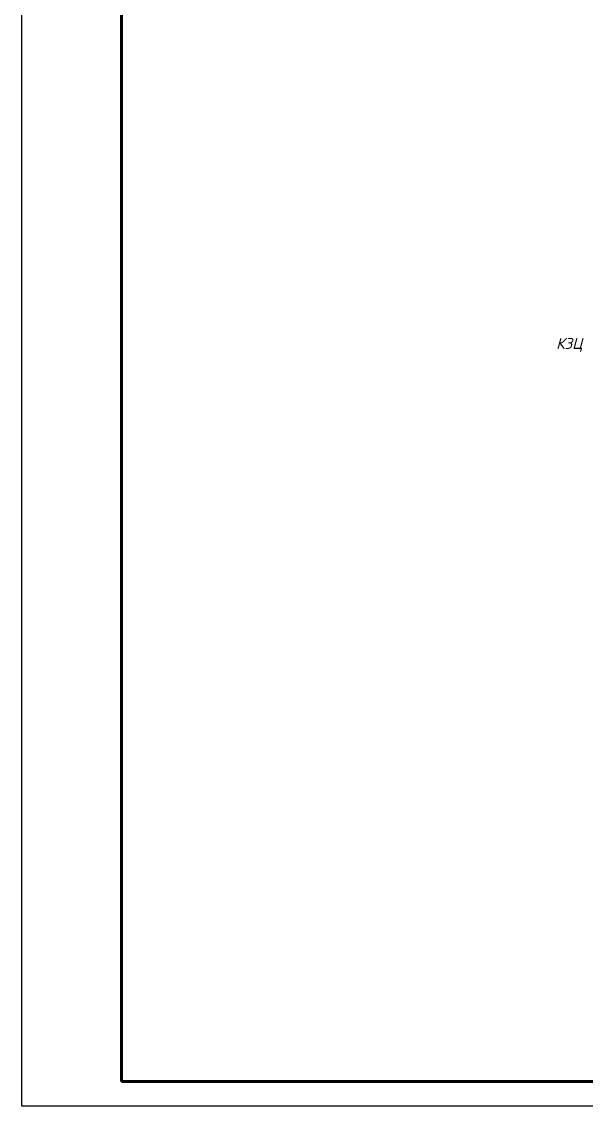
# Model space of a CAD drawing. Header units: millimetres. Extents: x 242 to 836, y 32 to 452.
# Drawn here: x 242.2 to 355.5, y 32.2 to 250.1 of the extents above; entities that cross this region are included whole.
import ezdxf

# ---------------------------------------------------------------- set-up
doc = ezdxf.new("R2010")
doc.units = ezdxf.units.MM
doc.layers.add('Основна', color=1, linetype='Continuous', lineweight=70)
doc.styles.get("Standard").update_dxf_attribs({"font": 'isocpeui.ttf'})

msp = doc.modelspace()

# ---------------------------------------------------------------- linework, layer by layer
at = {"color": 0, "lineweight": 100}
for q in [(262.18, 447.17), (831.18, 37.17)]:
    msp.add_line((262.18, 37.17), q, dxfattribs=at)
at = {"layer": 'Defpoints', "color": 0}
for p, q in [((242.18, 32.17), (242.18, 452.17)), ((836.18, 32.17), (242.18, 32.17))]:
    msp.add_line(p, q, dxfattribs=at)

# ---------------------------------------------------------------- texts
at = {"layer": 'Основна', "color": 7, "insert": (352.09, 186.53), "char_height": 2.1875, "width": 11.3712, "attachment_point": 2}
msp.add_mtext('{\\fISOCPEUR|b0|i1|c204|p34;КЗЦ}', dxfattribs=at)

doc.saveas('drawing.dxf')
